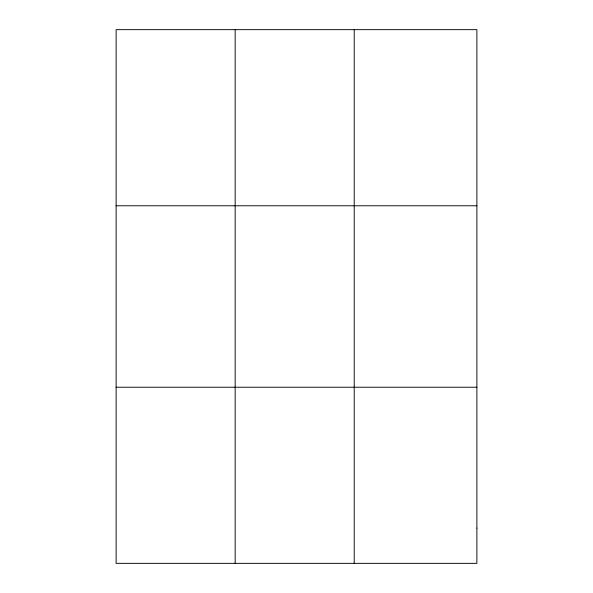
<?xml version="1.0" encoding="UTF-8"?>
<svg xmlns="http://www.w3.org/2000/svg" width="593" height="593" viewBox="0 0 593 593"><rect width="100%" height="100%" fill="white"/><g stroke="black" fill="none" stroke-linecap="round" stroke-linejoin="round"><path stroke-width="0.89" d="M235.169 29.65L235.169 563.35M354.221 29.65L354.221 563.35M116.117 205.771L476.883 205.771M116.117 387.229L476.883 387.229M476.883 528.126L476.883 563.35L116.117 563.35L116.117 29.65L476.883 29.65L476.883 528.126"/></g></svg>
